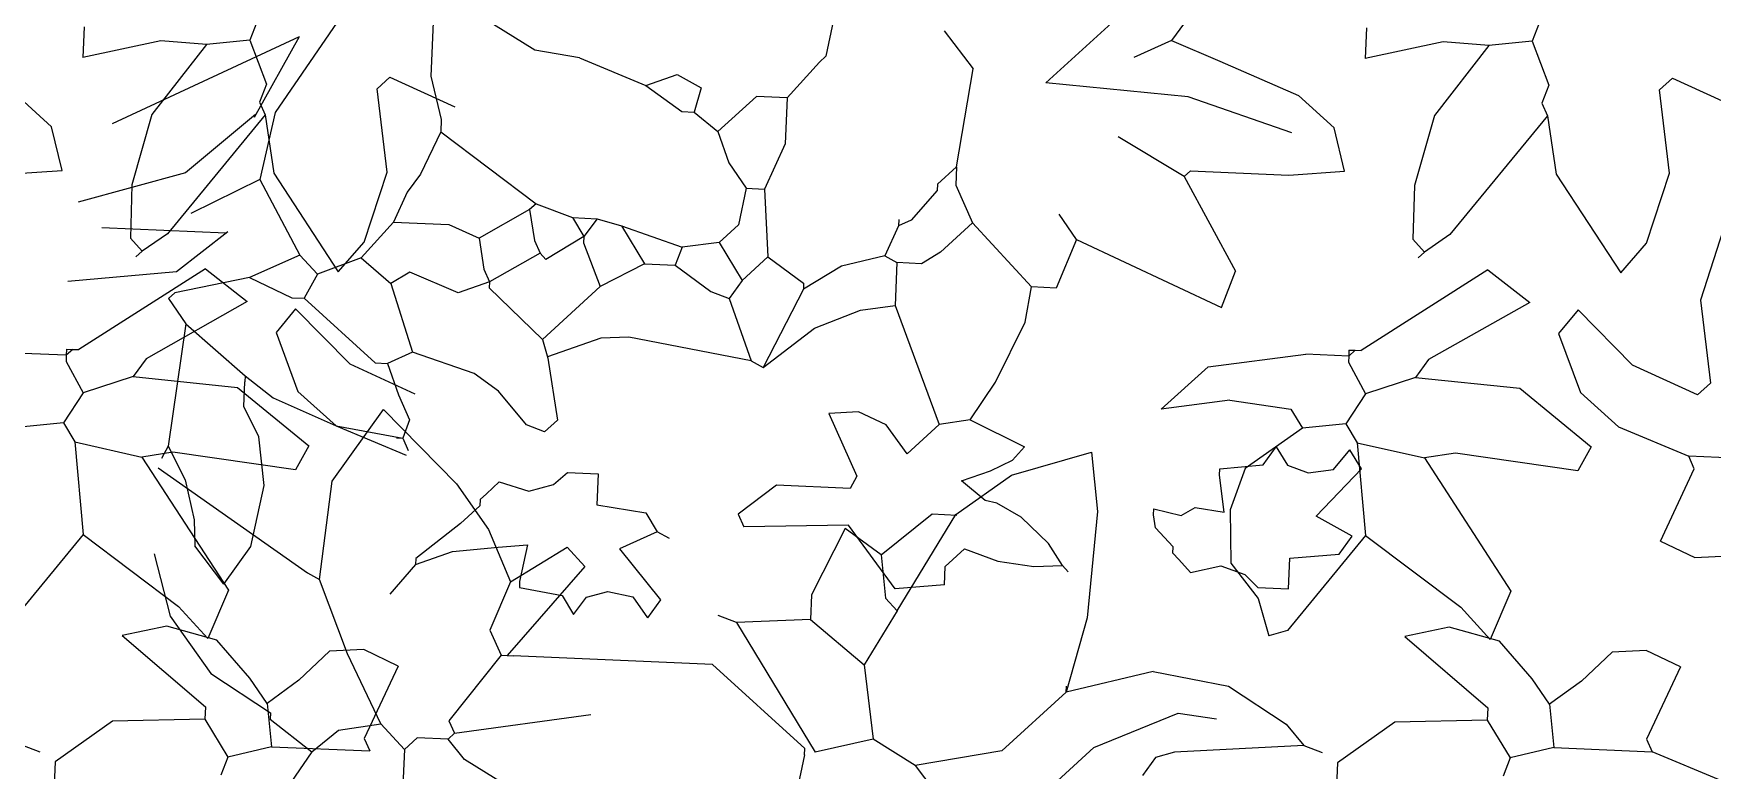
# Model space of a CAD drawing. Header units: inches. Extents: x 2013 to 15569, y -2551 to 2524.
# Drawn here: x 8065.1 to 8152.1, y -1821.5 to -1783.3 of the extents above; entities that cross this region are included whole.
import ezdxf

# ---------------------------------------------------------------- set-up
doc = ezdxf.new("R2010")
doc.units = ezdxf.units.IN
doc.header["$MEASUREMENT"] = 0
doc.layers.add('VERDE_siepe', color=96, linetype='Continuous')

msp = doc.modelspace()

# ---------------------------------------------------------------- linework, layer by layer
at = {"layer": 'VERDE_siepe'}
for p, q in [((8080.984, -1782.425), (8077.575, -1787.384)), ((8085.777, -1782.314), (8085.638, -1785.501)), ((8106.514, -1782.581), (8106.112, -1784.478)), ((8117.508, -1785.853), (8121.498, -1782.217)), ((8067.673, -1782.955), (8067.604, -1784.547)), ((8069.142, -1787.959), (8078.83, -1783.446)), ((8076.623, -1782.707), (8076.262, -1783.648)), ((8076.497, -1787.641), (8078.83, -1783.446)), ((8091.024, -1784.153), (8088.883, -1782.831)), ((8112.235, -1783.149), (8113.745, -1785.13)), ((8124.702, -1782.735), (8124.024, -1783.663)), ((8134.129, -1783.002), (8134.06, -1784.594)), ((8143.079, -1782.753), (8142.718, -1783.695)), ((8071.65, -1783.676), (8067.604, -1784.547)), ((8074.018, -1783.87), (8071.19, -1787.496)), ((8074.018, -1783.869), (8071.65, -1783.676)), ((8076.262, -1783.648), (8074.018, -1783.869)), ((8076.262, -1783.648), (8077.12, -1785.92)), ((8093.34, -1784.559), (8091.024, -1784.153)), ((8124.024, -1783.663), (8122.071, -1784.535)), ((8124.024, -1783.663), (8126.53, -1784.73)), ((8138.106, -1783.723), (8134.06, -1784.594)), ((8140.474, -1783.916), (8137.646, -1787.542)), ((8140.474, -1783.916), (8138.106, -1783.723)), ((8142.718, -1783.695), (8140.474, -1783.916)), ((8142.718, -1783.695), (8143.577, -1785.967)), ((8093.34, -1784.559), (8096.789, -1785.987)), ((8105.78, -1784.783), (8104.103, -1786.625)), ((8106.112, -1784.478), (8105.78, -1784.783)), ((8112.885, -1790.2), (8113.745, -1785.13)), ((8126.53, -1784.73), (8130.603, -1786.504)), ((8077.12, -1785.92), (8076.76, -1786.862)), ((8083.521, -1785.561), (8082.855, -1786.17)), ((8083.521, -1785.561), (8086.892, -1787.105)), ((8085.638, -1785.501), (8086.178, -1787.759)), ((8096.789, -1785.987), (8098.41, -1785.419)), ((8096.789, -1785.987), (8098.645, -1787.345)), ((8098.41, -1785.419), (8099.656, -1786.112)), ((8099.656, -1786.112), (8099.282, -1787.372)), ((8124.879, -1786.583), (8117.508, -1785.853)), ((8143.577, -1785.967), (8143.217, -1786.909)), ((8149.977, -1785.608), (8149.311, -1786.217)), ((8149.977, -1785.608), (8153.348, -1787.152)), ((8064.147, -1786.457), (8065.99, -1788.133)), ((8076.76, -1786.862), (8077.051, -1787.513)), ((8083.373, -1790.484), (8082.855, -1786.17)), ((8102.51, -1786.556), (8100.515, -1788.384)), ((8104.103, -1786.625), (8102.51, -1786.556)), ((8104.103, -1786.625), (8104.004, -1789.019)), ((8130.253, -1788.45), (8124.879, -1786.583)), ((8130.603, -1786.504), (8132.446, -1788.18)), ((8143.217, -1786.909), (8143.507, -1787.56)), ((8149.829, -1790.53), (8149.311, -1786.217)), ((8071.19, -1787.496), (8070.152, -1791.136)), ((8077.051, -1787.513), (8071.994, -1793.677)), ((8076.56, -1787.489), (8072.919, -1790.516)), ((8077.575, -1787.384), (8076.786, -1790.861)), ((8077.051, -1787.514), (8077.507, -1790.535)), ((8086.178, -1787.759), (8086.15, -1788.396)), ((8098.645, -1787.345), (8099.282, -1787.372)), ((8099.282, -1787.372), (8100.515, -1788.384)), ((8137.646, -1787.542), (8136.608, -1791.183)), ((8143.507, -1787.56), (8138.45, -1793.724)), ((8143.507, -1787.56), (8143.963, -1790.582)), ((8066.529, -1790.392), (8065.99, -1788.133)), ((8086.15, -1788.396), (8085.097, -1790.585)), ((8086.15, -1788.396), (8091.095, -1792.123)), ((8100.515, -1788.384), (8101.083, -1790.005)), ((8124.674, -1790.714), (8121.252, -1788.649)), ((8132.985, -1790.438), (8132.446, -1788.18)), ((8104.004, -1789.019), (8102.939, -1791.362)), ((8063.647, -1790.585), (8066.529, -1790.392)), ((8101.083, -1790.005), (8101.983, -1791.321)), ((8112.885, -1790.2), (8111.888, -1791.114)), ((8112.885, -1790.2), (8112.843, -1791.156)), ((8124.674, -1790.714), (8125.006, -1790.409)), ((8125.006, -1790.409), (8130.104, -1790.632)), ((8130.104, -1790.632), (8132.985, -1790.438)), ((8072.919, -1790.516), (8067.368, -1792.031)), ((8070.152, -1791.136), (8070.069, -1793.912)), ((8076.786, -1790.861), (8073.198, -1792.62)), ((8076.786, -1790.861), (8078.849, -1794.781)), ((8077.507, -1790.535), (8080.846, -1795.659)), ((8082.19, -1794.122), (8083.373, -1790.484)), ((8085.097, -1790.585), (8084.419, -1791.513)), ((8101.983, -1791.321), (8101.582, -1793.219)), ((8101.983, -1791.321), (8102.939, -1791.362)), ((8111.888, -1791.114), (8111.874, -1791.433)), ((8112.843, -1791.156), (8113.716, -1793.109)), ((8124.674, -1790.714), (8127.333, -1795.618)), ((8136.608, -1791.183), (8136.525, -1793.959)), ((8143.963, -1790.582), (8147.302, -1795.706)), ((8148.646, -1794.169), (8149.829, -1790.53)), ((8084.419, -1791.513), (8083.712, -1793.078)), ((8091.095, -1792.123), (8090.762, -1792.428)), ((8091.095, -1792.123), (8092.979, -1792.843)), ((8102.939, -1791.362), (8103.105, -1794.881)), ((8111.874, -1791.433), (8110.53, -1792.97)), ((8090.762, -1792.428), (8088.145, -1793.909)), ((8090.762, -1792.428), (8091.012, -1794.034)), ((8092.979, -1792.843), (8093.574, -1793.827)), ((8092.979, -1792.843), (8094.253, -1792.899)), ((8094.253, -1792.899), (8093.574, -1793.827)), ((8094.253, -1792.899), (8095.514, -1793.273)), ((8109.893, -1792.942), (8109.879, -1793.261)), ((8110.53, -1792.97), (8109.879, -1793.261)), ((8119.105, -1793.983), (8118.204, -1792.667)), ((8075.021, -1793.642), (8068.587, -1793.362)), ((8070.069, -1793.912), (8070.678, -1794.578)), ((8071.994, -1793.677), (8070.678, -1794.578)), ((8072.462, -1795.642), (8075.126, -1793.552)), ((8083.712, -1793.078), (8082.035, -1794.92)), ((8083.712, -1793.078), (8086.579, -1793.203)), ((8086.579, -1793.203), (8088.145, -1793.909)), ((8088.145, -1793.909), (8088.393, -1795.516)), ((8093.574, -1793.827), (8091.607, -1795.018)), ((8093.574, -1793.827), (8093.56, -1794.145)), ((8095.514, -1793.273), (8098.659, -1794.368)), ((8095.514, -1793.273), (8096.705, -1795.24)), ((8101.582, -1793.219), (8100.584, -1794.133)), ((8109.879, -1793.261), (8109.173, -1794.826)), ((8113.716, -1793.109), (8112.054, -1794.633)), ((8113.716, -1793.109), (8116.764, -1796.434)), ((8138.45, -1793.724), (8137.134, -1794.624)), ((8152.613, -1793.474), (8151.43, -1797.112)), ((8070.678, -1794.578), (8070.346, -1794.882)), ((8078.849, -1794.781), (8076.244, -1795.944)), ((8078.849, -1794.781), (8079.763, -1795.779)), ((8080.846, -1795.659), (8082.19, -1794.122)), ((8091.303, -1794.686), (8088.684, -1796.168)), ((8091.012, -1794.034), (8091.303, -1794.686)), ((8091.607, -1795.018), (8091.303, -1794.686)), ((8093.56, -1794.145), (8094.419, -1796.418)), ((8098.659, -1794.368), (8098.298, -1795.31)), ((8100.584, -1794.133), (8098.659, -1794.368)), ((8100.584, -1794.133), (8101.775, -1796.1)), ((8112.054, -1794.633), (8111.07, -1795.229)), ((8119.105, -1793.983), (8118.038, -1796.49)), ((8119.105, -1793.983), (8126.612, -1797.502)), ((8136.525, -1793.959), (8137.134, -1794.624)), ((8137.134, -1794.624), (8136.802, -1794.929)), ((8147.302, -1795.706), (8148.646, -1794.169)), ((8066.827, -1796.131), (8072.462, -1795.642)), ((8073.967, -1795.504), (8067.401, -1799.686)), ((8073.967, -1795.504), (8076.128, -1797.194)), ((8082.035, -1794.92), (8079.763, -1795.779)), ((8082.035, -1794.92), (8083.573, -1796.264)), ((8084.556, -1795.668), (8083.573, -1796.264)), ((8087.064, -1796.735), (8084.556, -1795.668)), ((8088.393, -1795.516), (8088.684, -1796.168)), ((8096.705, -1795.24), (8094.419, -1796.418)), ((8096.705, -1795.24), (8098.298, -1795.31)), ((8098.298, -1795.31), (8100.154, -1796.668)), ((8103.105, -1794.881), (8101.775, -1796.1)), ((8103.105, -1794.881), (8104.961, -1796.239)), ((8106.914, -1795.366), (8104.947, -1796.557)), ((8109.173, -1794.826), (8106.914, -1795.366)), ((8109.173, -1794.826), (8109.795, -1795.173)), ((8109.795, -1795.173), (8109.698, -1797.403)), ((8111.07, -1795.229), (8109.795, -1795.173)), ((8126.612, -1797.502), (8127.333, -1795.618)), ((8140.423, -1795.551), (8133.857, -1799.733)), ((8140.423, -1795.551), (8142.585, -1797.24)), ((8076.244, -1795.944), (8072.379, -1796.734)), ((8076.244, -1795.944), (8078.434, -1796.997)), ((8079.763, -1795.779), (8079.07, -1797.025)), ((8083.573, -1796.264), (8084.694, -1799.824)), ((8088.684, -1796.168), (8087.064, -1796.735)), ((8088.684, -1796.168), (8088.67, -1796.486)), ((8088.67, -1796.486), (8091.426, -1799.16)), ((8094.419, -1796.418), (8091.426, -1799.16)), ((8101.775, -1796.1), (8101.096, -1797.028)), ((8104.961, -1796.239), (8104.947, -1796.557)), ((8116.442, -1798.253), (8116.764, -1796.434)), ((8118.038, -1796.49), (8116.764, -1796.434)), ((8076.128, -1797.194), (8070.891, -1800.158)), ((8072.379, -1796.734), (8072.047, -1797.038)), ((8072.047, -1797.038), (8072.947, -1798.355)), ((8078.434, -1796.997), (8079.07, -1797.025)), ((8079.07, -1797.025), (8082.755, -1800.378)), ((8100.154, -1796.668), (8101.096, -1797.028)), ((8101.096, -1797.028), (8102.232, -1800.269)), ((8104.947, -1796.557), (8102.854, -1800.616)), ((8107.909, -1797.635), (8109.698, -1797.403)), ((8109.698, -1797.403), (8111.983, -1803.567)), ((8142.585, -1797.24), (8137.347, -1800.205)), ((8151.43, -1797.112), (8151.947, -1801.426)), ((8078.634, -1797.569), (8077.623, -1798.801)), ((8081.455, -1800.444), (8078.634, -1797.569)), ((8105.523, -1798.575), (8107.909, -1797.635)), ((8114.899, -1801.38), (8116.442, -1798.253)), ((8145.09, -1797.615), (8144.079, -1798.848)), ((8147.911, -1800.491), (8145.09, -1797.615)), ((8072.947, -1798.355), (8072.032, -1804.698)), ((8072.947, -1798.355), (8076.022, -1801.042)), ((8077.623, -1798.801), (8078.754, -1801.862)), ((8091.426, -1799.16), (8091.704, -1800.13)), ((8094.451, -1799.094), (8091.682, -1800.059)), ((8095.901, -1799.036), (8094.451, -1799.094)), ((8102.232, -1800.269), (8095.901, -1799.036)), ((8102.854, -1800.616), (8105.523, -1798.575)), ((8144.079, -1798.848), (8145.211, -1801.909)), ((8066.75, -1799.978), (8064.52, -1799.88)), ((8066.75, -1799.978), (8066.736, -1800.296)), ((8066.764, -1799.658), (8066.75, -1799.978)), ((8067.082, -1799.672), (8066.75, -1799.978)), ((8066.764, -1799.658), (8067.082, -1799.672)), ((8067.082, -1799.672), (8067.401, -1799.686)), ((8084.694, -1799.824), (8083.392, -1800.405)), ((8087.882, -1800.922), (8084.694, -1799.824)), ((8125.928, -1800.571), (8130.976, -1799.927)), ((8133.206, -1800.024), (8130.976, -1799.927)), ((8133.206, -1800.024), (8133.192, -1800.343)), ((8133.22, -1799.705), (8133.206, -1800.024)), ((8133.538, -1799.719), (8133.206, -1800.024)), ((8133.22, -1799.705), (8133.538, -1799.719)), ((8133.538, -1799.719), (8133.857, -1799.733)), ((8066.736, -1800.296), (8067.622, -1801.931)), ((8070.891, -1800.158), (8070.213, -1801.086)), ((8084.826, -1801.988), (8081.455, -1800.444)), ((8082.755, -1800.378), (8083.392, -1800.405)), ((8083.392, -1800.405), (8083.96, -1802.027)), ((8091.704, -1800.13), (8092.202, -1803.344)), ((8102.232, -1800.269), (8102.854, -1800.616)), ((8123.487, -1802.768), (8125.928, -1800.571)), ((8133.192, -1800.343), (8134.078, -1801.978)), ((8137.347, -1800.205), (8136.669, -1801.133)), ((8151.282, -1802.035), (8147.911, -1800.491)), ((8070.213, -1801.086), (8067.622, -1801.931)), ((8070.213, -1801.086), (8075.615, -1801.641)), ((8075.615, -1801.641), (8079.313, -1804.675)), ((8075.953, -1802.635), (8076.008, -1801.361)), ((8076.022, -1801.042), (8076.008, -1801.361)), ((8076.022, -1801.042), (8077.466, -1802.181)), ((8089.151, -1801.834), (8087.882, -1800.922)), ((8113.591, -1803.318), (8114.899, -1801.38)), ((8136.669, -1801.133), (8134.078, -1801.978)), ((8136.669, -1801.133), (8142.071, -1801.687)), ((8142.071, -1801.687), (8145.769, -1804.721)), ((8151.282, -1802.035), (8151.947, -1801.426)), ((8067.622, -1801.931), (8066.597, -1803.482)), ((8076.724, -1804.205), (8075.953, -1802.635)), ((8077.466, -1802.181), (8080.729, -1803.637)), ((8078.754, -1801.862), (8080.729, -1803.637)), ((8083.96, -1802.027), (8084.541, -1803.328)), ((8090.595, -1803.592), (8089.151, -1801.834)), ((8127.041, -1802.309), (8123.487, -1802.768)), ((8127.041, -1802.309), (8130.213, -1802.767)), ((8134.078, -1801.978), (8133.053, -1803.528)), ((8145.211, -1801.909), (8147.185, -1803.684)), ((8066.597, -1803.482), (8064.353, -1803.704)), ((8066.597, -1803.482), (8067.193, -1804.465)), ((8080.534, -1806.51), (8083.188, -1802.786)), ((8083.188, -1802.786), (8086.978, -1806.637)), ((8084.541, -1803.328), (8084.181, -1804.27)), ((8092.202, -1803.344), (8091.537, -1803.953)), ((8107.796, -1802.913), (8106.262, -1802.999)), ((8106.262, -1802.999), (8107.717, -1806.254)), ((8109.232, -1803.59), (8107.796, -1802.913)), ((8113.591, -1803.318), (8111.983, -1803.567)), ((8113.591, -1803.318), (8116.402, -1804.718)), ((8130.213, -1802.767), (8130.809, -1803.75)), ((8076.995, -1806.731), (8076.724, -1804.205)), ((8080.729, -1803.637), (8084.369, -1805.161)), ((8080.729, -1803.637), (8084.181, -1804.27)), ((8083.863, -1804.257), (8084.181, -1804.27)), ((8084.181, -1804.27), (8084.472, -1804.922)), ((8091.537, -1803.953), (8090.595, -1803.592)), ((8110.32, -1805.091), (8109.232, -1803.59)), ((8111.983, -1803.567), (8110.32, -1805.091)), ((8130.809, -1803.75), (8127.844, -1805.855)), ((8133.053, -1803.528), (8130.809, -1803.75)), ((8133.053, -1803.528), (8133.649, -1804.512)), ((8147.185, -1803.684), (8150.825, -1805.208)), ((8067.193, -1804.465), (8070.669, -1805.255)), ((8067.193, -1804.465), (8067.621, -1809.272)), ((8072.276, -1805.007), (8070.669, -1805.255)), ((8072.032, -1804.698), (8071.686, -1805.322)), ((8072.032, -1804.698), (8072.918, -1806.439)), ((8078.621, -1805.921), (8072.276, -1805.007)), ((8079.313, -1804.675), (8078.621, -1805.921)), ((8115.728, -1806.202), (8119.884, -1805.001)), ((8115.779, -1805.411), (8116.402, -1804.718)), ((8119.884, -1805.001), (8120.19, -1808.085)), ((8128.767, -1805.65), (8129.446, -1804.722)), ((8129.446, -1804.722), (8130.027, -1805.676)), ((8132.417, -1805.895), (8133.269, -1804.889)), ((8133.864, -1805.872), (8133.269, -1804.889)), ((8133.649, -1804.512), (8137.125, -1805.302)), ((8133.649, -1804.512), (8134.077, -1809.319)), ((8138.732, -1805.053), (8137.125, -1805.302)), ((8145.077, -1805.968), (8138.732, -1805.053)), ((8145.769, -1804.721), (8145.077, -1805.968)), ((8151.115, -1805.858), (8150.825, -1805.208)), ((8155.922, -1805.43), (8150.825, -1805.208)), ((8070.669, -1805.255), (8075.156, -1812.155)), ((8071.506, -1805.818), (8079.248, -1811.263)), ((8091.994, -1806.674), (8092.722, -1806.062)), ((8092.722, -1806.062), (8094.315, -1806.131)), ((8113.132, -1806.49), (8114.64, -1805.975)), ((8114.64, -1805.975), (8115.779, -1805.411)), ((8126.509, -1806.19), (8126.523, -1805.871)), ((8126.523, -1805.871), (8128.767, -1805.65)), ((8127.844, -1805.855), (8127.07, -1807.992)), ((8130.027, -1805.676), (8131.101, -1806.066)), ((8131.101, -1806.066), (8132.417, -1805.895)), ((8131.523, -1808.324), (8133.864, -1805.872)), ((8137.125, -1805.302), (8141.612, -1812.201)), ((8149.355, -1809.612), (8151.115, -1805.858)), ((8072.918, -1806.439), (8073.373, -1808.515)), ((8076.312, -1809.9), (8076.995, -1806.731)), ((8079.871, -1811.609), (8080.534, -1806.51)), ((8086.978, -1806.637), (8088.634, -1809.013)), ((8088.525, -1807.156), (8089.189, -1806.547)), ((8089.189, -1806.547), (8090.725, -1807.018)), ((8090.725, -1807.018), (8091.994, -1806.674)), ((8094.315, -1806.131), (8094.246, -1807.725)), ((8103.546, -1806.711), (8101.565, -1808.221)), ((8107.37, -1806.878), (8103.546, -1806.711)), ((8107.717, -1806.254), (8107.37, -1806.878)), ((8112.854, -1808.226), (8115.728, -1806.202)), ((8114.366, -1807.502), (8113.132, -1806.49)), ((8126.744, -1808.116), (8126.509, -1806.19)), ((8088.178, -1807.779), (8087.18, -1808.693)), ((8088.192, -1807.461), (8088.178, -1807.779)), ((8088.525, -1807.156), (8088.192, -1807.461)), ((8094.246, -1807.725), (8096.78, -1808.154)), ((8114.977, -1807.649), (8114.366, -1807.502)), ((8116.235, -1808.379), (8114.977, -1807.649)), ((8073.373, -1808.515), (8073.403, -1809.866)), ((8087.18, -1808.693), (8084.867, -1810.507)), ((8096.78, -1808.154), (8097.376, -1809.138)), ((8101.565, -1808.221), (8101.857, -1808.872)), ((8108.975, -1810.325), (8111.622, -1808.205)), ((8109.806, -1813.234), (8112.854, -1808.226)), ((8111.622, -1808.205), (8112.896, -1808.26)), ((8117.642, -1809.73), (8116.235, -1808.379)), ((8120.19, -1808.085), (8119.656, -1813.59)), ((8123.09, -1808.257), (8123.104, -1807.938)), ((8123.197, -1808.919), (8123.09, -1808.257)), ((8123.104, -1807.938), (8124.532, -1808.279)), ((8124.532, -1808.279), (8125.242, -1807.867)), ((8125.242, -1807.867), (8126.744, -1808.116)), ((8127.07, -1807.992), (8127.096, -1810.757)), ((8133.393, -1809.363), (8131.523, -1808.324)), ((8067.621, -1809.272), (8063.575, -1814.204)), ((8067.621, -1809.272), (8072.566, -1812.999)), ((8088.634, -1809.013), (8089.762, -1811.721)), ((8097.376, -1809.138), (8095.423, -1810.01)), ((8098, -1809.485), (8097.376, -1809.138)), ((8107.286, -1808.789), (8101.857, -1808.872)), ((8107.119, -1808.966), (8105.373, -1812.402)), ((8108.975, -1810.325), (8107.119, -1808.966)), ((8109.697, -1812.086), (8107.286, -1808.789)), ((8124.111, -1809.916), (8123.197, -1808.919)), ((8134.077, -1809.319), (8130.032, -1814.25)), ((8132.714, -1810.291), (8133.393, -1809.363)), ((8134.077, -1809.319), (8139.023, -1813.046)), ((8071.311, -1810.278), (8072.127, -1813.506)), ((8074.913, -1811.847), (8073.403, -1809.866)), ((8074.913, -1811.847), (8076.312, -1809.9)), ((8084.853, -1810.827), (8086.77, -1810.159)), ((8086.77, -1810.159), (8089.126, -1809.919)), ((8089.126, -1809.919), (8090.643, -1809.802)), ((8089.762, -1811.721), (8092.712, -1809.934)), ((8090.643, -1809.802), (8090.242, -1811.699)), ((8092.712, -1809.934), (8093.627, -1810.932)), ((8095.423, -1810.01), (8097.541, -1812.656)), ((8108.975, -1810.325), (8109.196, -1812.568)), ((8112.301, -1810.923), (8113.299, -1810.009)), ((8113.299, -1810.009), (8115.022, -1810.66)), ((8118.369, -1810.869), (8117.642, -1809.73)), ((8124.098, -1810.235), (8124.111, -1809.916)), ((8124.403, -1810.567), (8124.098, -1810.235)), ((8130.152, -1810.499), (8132.714, -1810.291)), ((8149.355, -1809.612), (8151.141, -1810.46)), ((8151.141, -1810.46), (8152.903, -1810.383)), ((8079.248, -1811.263), (8079.871, -1811.609)), ((8084.853, -1810.827), (8083.509, -1812.364)), ((8084.867, -1810.507), (8084.853, -1810.827)), ((8093.627, -1810.932), (8089.595, -1815.544)), ((8112.26, -1811.879), (8112.301, -1810.923)), ((8115.022, -1810.66), (8116.887, -1810.926)), ((8116.887, -1810.926), (8118.369, -1810.869)), ((8118.368, -1810.869), (8118.673, -1811.201)), ((8124.403, -1810.567), (8125.012, -1811.232)), ((8125.012, -1811.232), (8126.582, -1810.896)), ((8126.582, -1810.896), (8127.817, -1811.35)), ((8127.096, -1810.757), (8128.509, -1812.588)), ((8130.082, -1812.092), (8130.152, -1810.499)), ((8075.156, -1812.155), (8074.089, -1814.662)), ((8081.317, -1815.451), (8079.871, -1811.609)), ((8089.762, -1811.721), (8088.695, -1814.228)), ((8090.242, -1811.699), (8090.228, -1812.019)), ((8090.228, -1812.019), (8092.444, -1812.434)), ((8112.26, -1811.879), (8109.697, -1812.086)), ((8127.817, -1811.35), (8128.489, -1812.023)), ((8128.489, -1812.023), (8130.082, -1812.092)), ((8141.612, -1812.201), (8140.545, -1814.709)), ((8072.566, -1812.999), (8074.089, -1814.662)), ((8092.444, -1812.434), (8093.04, -1813.418)), ((8093.04, -1813.418), (8093.702, -1812.518)), ((8093.702, -1812.518), (8094.806, -1812.223)), ((8094.806, -1812.223), (8096.102, -1812.508)), ((8096.102, -1812.508), (8096.863, -1813.585)), ((8097.541, -1812.656), (8096.863, -1813.585)), ((8105.373, -1812.402), (8105.317, -1813.676)), ((8109.196, -1812.568), (8109.806, -1813.234)), ((8128.509, -1812.588), (8129.062, -1814.527)), ((8139.023, -1813.046), (8140.545, -1814.709)), ((8072.127, -1813.506), (8074.232, -1816.471)), ((8101.48, -1813.828), (8100.538, -1813.467)), ((8105.317, -1813.676), (8101.48, -1813.828)), ((8101.48, -1813.828), (8105.559, -1820.562)), ((8105.317, -1813.676), (8108.088, -1816.032)), ((8109.806, -1813.234), (8108.088, -1816.032)), ((8119.656, -1813.59), (8118.56, -1817.446)), ((8071.952, -1814.028), (8069.65, -1814.508)), ((8069.65, -1814.508), (8073.957, -1818.207)), ((8074.559, -1814.756), (8071.952, -1814.028)), ((8076.257, -1816.712), (8074.559, -1814.756)), ((8088.695, -1814.228), (8089.277, -1815.53)), ((8130.032, -1814.25), (8129.062, -1814.527)), ((8138.408, -1814.075), (8136.106, -1814.555)), ((8136.106, -1814.555), (8140.413, -1818.254)), ((8141.015, -1814.803), (8138.408, -1814.075)), ((8142.713, -1816.758), (8141.015, -1814.803)), ((8080.397, -1815.318), (8078.805, -1816.823)), ((8082.16, -1815.241), (8080.397, -1815.318)), ((8083.056, -1819.09), (8081.317, -1815.451)), ((8083.946, -1816.089), (8082.16, -1815.241)), ((8089.277, -1815.53), (8086.575, -1818.924)), ((8089.277, -1815.53), (8089.595, -1815.544)), ((8089.595, -1815.544), (8089.913, -1815.558)), ((8100.236, -1816.008), (8089.913, -1815.558)), ((8146.854, -1815.365), (8145.262, -1816.87)), ((8148.616, -1815.288), (8146.854, -1815.365)), ((8150.402, -1816.136), (8148.616, -1815.288)), ((8074.232, -1816.471), (8077.335, -1818.521)), ((8083.946, -1816.089), (8082.185, -1819.843)), ((8105.026, -1820.366), (8100.236, -1816.008)), ((8108.088, -1816.032), (8108.559, -1819.883)), ((8123.076, -1816.365), (8118.56, -1817.446)), ((8123.076, -1816.365), (8126.978, -1817.134)), ((8150.402, -1816.136), (8148.642, -1819.89)), ((8077.157, -1818.027), (8076.257, -1816.712)), ((8078.805, -1816.823), (8077.157, -1818.027)), ((8118.56, -1817.446), (8118.574, -1817.127)), ((8126.978, -1817.134), (8129.97, -1819.108)), ((8143.614, -1818.074), (8142.713, -1816.758)), ((8145.262, -1816.87), (8143.614, -1818.074)), ((8073.957, -1818.207), (8073.929, -1818.844)), ((8077.157, -1818.027), (8077.379, -1820.271)), ((8118.56, -1817.446), (8115.235, -1820.493)), ((8140.413, -1818.254), (8140.385, -1818.891)), ((8143.614, -1818.074), (8143.835, -1820.318)), ((8069.136, -1818.954), (8066.171, -1821.06)), ((8073.929, -1818.844), (8069.136, -1818.954)), ((8073.929, -1818.844), (8075.121, -1820.812)), ((8077.335, -1818.521), (8077.321, -1818.84)), ((8077.321, -1818.84), (8079.482, -1820.53)), ((8080.851, -1819.423), (8083.056, -1819.09)), ((8083.056, -1819.09), (8084.275, -1820.419)), ((8086.575, -1818.924), (8086.865, -1819.575)), ((8086.865, -1819.575), (8093.931, -1818.606)), ((8119.996, -1820.322), (8124.36, -1818.54)), ((8124.36, -1818.54), (8126.36, -1818.831)), ((8129.97, -1819.108), (8130.888, -1820.218)), ((8135.592, -1819.001), (8132.628, -1821.107)), ((8140.385, -1818.891), (8135.592, -1819.001)), ((8140.385, -1818.891), (8141.577, -1820.858)), ((8079.482, -1820.53), (8080.851, -1819.423)), ((8082.185, -1819.843), (8082.476, -1820.494)), ((8084.94, -1819.811), (8084.275, -1820.419)), ((8086.533, -1819.88), (8084.94, -1819.811)), ((8086.865, -1819.575), (8086.533, -1819.88)), ((8087.381, -1820.936), (8086.533, -1819.88)), ((8108.559, -1819.883), (8105.559, -1820.562)), ((8110.733, -1821.254), (8108.559, -1819.883)), ((8148.642, -1819.89), (8148.932, -1820.54)), ((8064.432, -1820.171), (8065.374, -1820.531)), ((8075.121, -1820.812), (8074.76, -1821.753)), ((8077.379, -1820.271), (8075.121, -1820.812)), ((8079.482, -1820.53), (8076.073, -1825.489)), ((8077.379, -1820.271), (8082.476, -1820.494)), ((8084.275, -1820.419), (8084.136, -1823.606)), ((8105.012, -1820.686), (8104.61, -1822.583)), ((8105.012, -1820.686), (8105.026, -1820.366)), ((8115.235, -1820.493), (8110.733, -1821.254)), ((8116.006, -1823.958), (8119.996, -1820.322)), ((8123.2, -1820.84), (8122.522, -1821.768)), ((8124.17, -1820.563), (8123.2, -1820.84)), ((8130.888, -1820.218), (8124.17, -1820.563)), ((8130.888, -1820.218), (8131.83, -1820.578)), ((8141.577, -1820.858), (8141.216, -1821.8)), ((8143.835, -1820.318), (8141.577, -1820.858)), ((8143.835, -1820.318), (8148.932, -1820.54)), ((8152.571, -1822.064), (8148.932, -1820.54)), ((8066.171, -1821.06), (8066.102, -1822.653)), ((8089.522, -1822.258), (8087.381, -1820.936)), ((8110.733, -1821.254), (8112.243, -1823.235)), ((8132.628, -1821.107), (8132.558, -1822.699))]:
    msp.add_line(p, q, dxfattribs=at)
msp.add_arc((8100.236, -1816.008), 0.0000399, 47.3475, 87.15048, dxfattribs=at)

doc.saveas('drawing.dxf')
